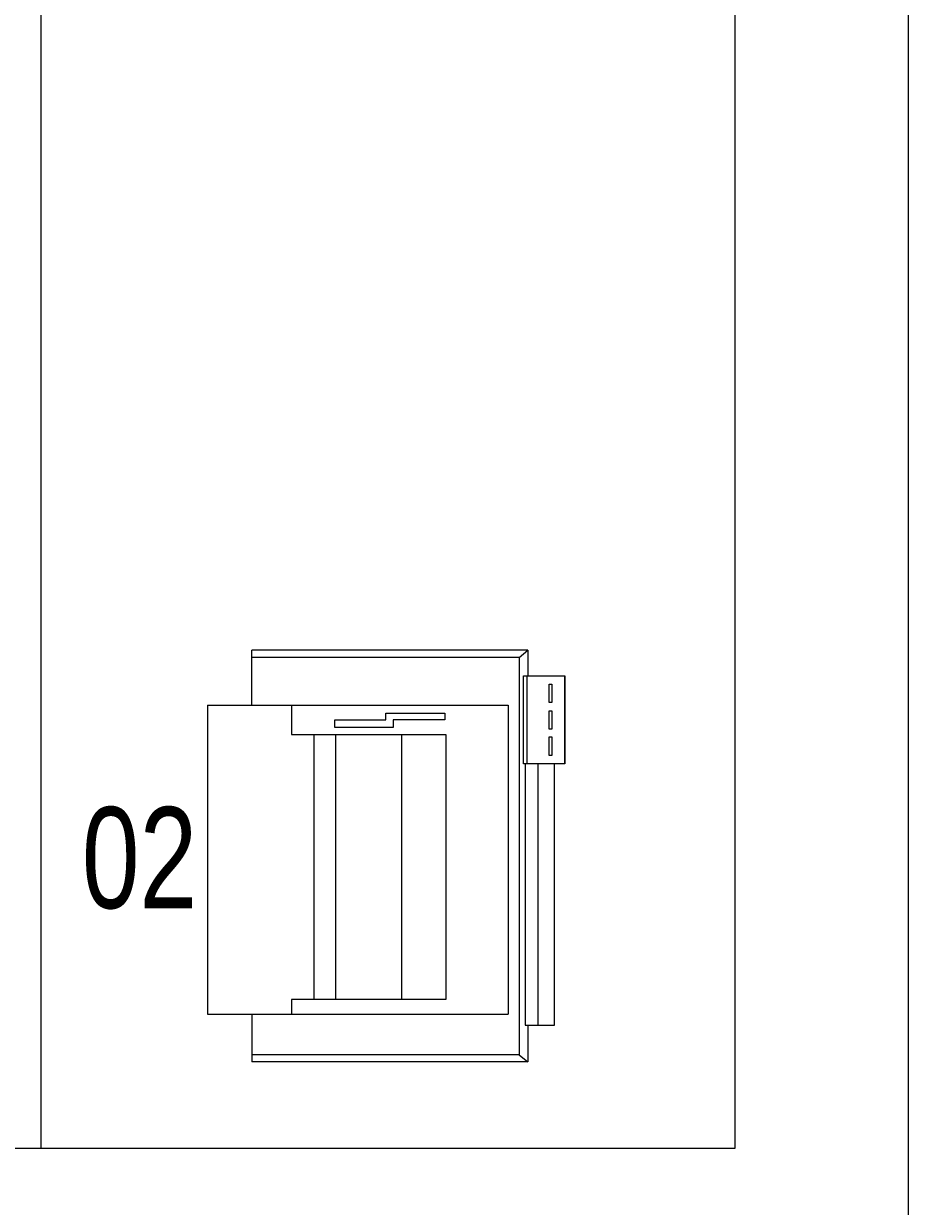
# Model space of a CAD drawing. Header units: metres. Extents: x -18745 to 220762, y -1579758 to -1356048.
# Drawn here: x 112002 to 112767, y -1422641 to -1421618 of the extents above; entities that cross this region are included whole.
import ezdxf

# ---------------------------------------------------------------- set-up
doc = ezdxf.new("R2010")
doc.units = ezdxf.units.M
doc.layers.get('0').update_dxf_attribs({"lineweight": 0})
doc.layers.add('A-100 - Copy$0$Medical Equipment and Furniture', color=8, linetype='Continuous', lineweight=0)
doc.layers.add('A-100 - Copy$0$Walls', color=8, linetype='Continuous', lineweight=0)
doc.styles.add('A-100 - Copy$0$X3G_ENTITY_257CFD', font='swisscl.ttf', dxfattribs={"height": 200})

# ---------------------------------------------------------------- blocks, each defined once
blk = doc.blocks.new('A-100 - Copy$0$ITPPLT2C-P')
for p, q in [((0.0229, 0.0318), (0.2618, 0.0318)), ((0.0304, 0.0256), (0.0229, 0.0318)), ((0.0229, 0), (0.0229, 0.0318)), ((0.2618, -0.0096), (0.2618, 0.0318)), ((0.0304, -0.3182), (0.0304, 0.0256)), ((0.0304, 0.0256), (0.2618, 0.0256)), ((0, 0), (0, -0.2262)), ((0.0252, 0), (0, 0)), ((0.0139, 0), (0.0139, -0.2262)), ((0.0252, 0), (0.0139, 0)), ((0.0252, -0.2262), (0.0252, 0)), ((0.0401, -0.2769), (0.0401, -0.0096)), ((0.3, -0.0096), (0.0401, -0.0096)), ((0.2274, -0.0222), (0.2274, -0.0096)), ((0.3, -0.2769), (0.3, -0.0096)), ((0.0939, -0.2515), (0.0939, -0.0222)), ((0.0939, -0.0222), (0.2274, -0.0222)), ((0.1321, -0.2515), (0.1321, -0.0222)), ((0.1894, -0.2515), (0.1894, -0.0222)), ((0.2082, -0.2515), (0.2082, -0.0222)), ((-0.0091, -0.2262), (0.0267, -0.2262)), ((-0.0091, -0.3023), (-0.0091, -0.2262)), ((-0.0087, -0.2262), (0.0236, -0.2262)), ((-0.0087, -0.3023), (-0.0087, -0.2262)), ((0, -0.2262), (0.0252, -0.2262)), ((0.0023, -0.2495), (0.0023, -0.2334)), ((0.0023, -0.2334), (0.0045, -0.2334)), ((0.0045, -0.2334), (0.0045, -0.2495)), ((0.0139, -0.2262), (0.0252, -0.2262)), ((0.0236, -0.2262), (0.0236, -0.3023)), ((0.0267, -0.2262), (0.0267, -0.3023)), ((0.0045, -0.2495), (0.0023, -0.2495)), ((0.2274, -0.2515), (0.0939, -0.2515)), ((0.2274, -0.2769), (0.2274, -0.2515)), ((0.0023, -0.2721), (0.0023, -0.2562)), ((0.0023, -0.2562), (0.0045, -0.2562)), ((0.0045, -0.2562), (0.0045, -0.2721)), ((0.0947, -0.2701), (0.0947, -0.2641)), ((0.0947, -0.2641), (0.1395, -0.2641)), ((0.1395, -0.2575), (0.19, -0.2575)), ((0.1395, -0.2641), (0.1395, -0.2575)), ((0.19, -0.2641), (0.1457, -0.2641)), ((0.1457, -0.2641), (0.1457, -0.2701)), ((0.19, -0.2575), (0.19, -0.2641)), ((0.0045, -0.2721), (0.0023, -0.2721)), ((0.1457, -0.2701), (0.0947, -0.2701)), ((0.0023, -0.295), (0.0023, -0.2793)), ((0.0023, -0.2793), (0.0045, -0.2793)), ((0.0045, -0.2793), (0.0045, -0.295)), ((0.3, -0.2769), (0.0401, -0.2769)), ((0.2618, -0.2769), (0.2618, -0.3246)), ((0.0045, -0.295), (0.0023, -0.295)), ((0.0267, -0.3023), (-0.0091, -0.3023)), ((0.0236, -0.3023), (-0.0087, -0.3023)), ((0.0229, -0.3246), (0.0229, -0.3023)), ((0.0304, -0.3182), (0.0229, -0.3246)), ((0.0229, -0.3246), (0.2618, -0.3246)), ((0.0304, -0.3182), (0.2618, -0.3182))]:
    blk.add_line(p, q)
blk = doc.blocks.new('A-100 - Copy')
at = {"layer": 'A-100 - Copy$0$Medical Equipment and Furniture'}
blk.add_line((112016.9, -1422591.4, 2.4), (112016.9, -1421561.4, 2.4), dxfattribs=at)
at = {"layer": 'A-100 - Copy$0$Walls'}
for p, q in [((112616.9, -1419982.7, 2.4), (112616.9, -1422591.4, 2.4)), ((112766.9, -1419982.7, 2.4), (112766.9, -1422791.4, 2.4)), ((112616.9, -1422591.4, 2.4), (108078.3, -1422591.4, 2.4))]:
    blk.add_line(p, q, dxfattribs=at)
at = {"layer": 'A-100 - Copy$0$Medical Equipment and Furniture', "extrusion": (1.19915e-18, -8.17187e-07, -1), "xscale": -1000.000000000001, "yscale": 1000.000000000006, "zscale": 1000.000000000002, "rotation": 180}
blk.add_blockref('A-100 - Copy$0$ITPPLT2C-P', (-112460.8, -1422484.7, -1.2), dxfattribs=at)
at = {"layer": 'A-100 - Copy$0$Medical Equipment and Furniture', "insert": (112102, -1422296, 2.4), "char_height": 87.47, "attachment_point": 2, "style": 'A-100 - Copy$0$X3G_ENTITY_257CFD'}
blk.add_mtext('02', dxfattribs=at)

msp = doc.modelspace()

# ---------------------------------------------------------------- block references
msp.add_blockref('A-100 - Copy', (0, 0))

doc.saveas('drawing.dxf')
